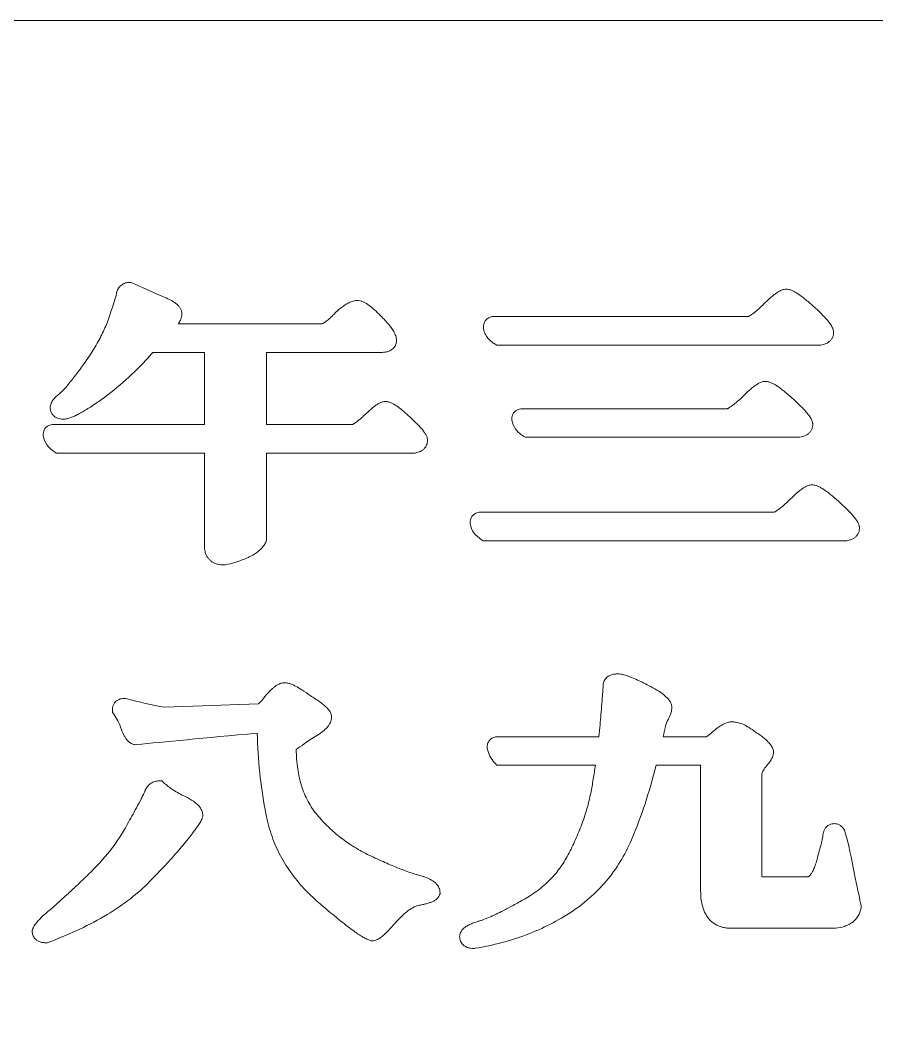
# Model space of a CAD drawing. Header units: millimetres. Extents: x 45 to 165, y 104 to 194.
# Drawn here: x 104.95 to 138.54, y 153.56 to 193.52 of the extents above; entities that cross this region are included whole.
import ezdxf

# ---------------------------------------------------------------- set-up
doc = ezdxf.new("R2010")
doc.units = ezdxf.units.MM
doc.header["$MEASUREMENT"] = 0
doc.layers.add('Default', color=7, linetype='Continuous', lineweight=0)
doc.layers.add('Layer 01', color=7, linetype='Continuous', lineweight=0)

msp = doc.modelspace()

# ---------------------------------------------------------------- linework, layer by layer
at = {"layer": 'Default', "color": 18, "lineweight": 5, "true_color": 0x000000}
msp.add_lwpolyline([(45.304, 103.519), (165.304, 103.519), (165.304, 193.519), (45.304, 193.519)], close=True, dxfattribs=at)
at = {"layer": 'Layer 01', "color": 12, "lineweight": 5, "true_color": 0xc80000}
for p, q in [((123.529, 181.906), (133.491, 181.906)), ((111.147, 181.622), (116.78, 181.622)), ((124.641, 178.291), (132.673, 178.291)), ((123.006, 174.234), (134.505, 174.234)), ((110.598, 166.588), (114.287, 166.725)), ((130.166, 165.434), (131.864, 165.434)), ((134.035, 163.992), (134.035, 159.997)), ((134.11, 159.94), (135.835, 159.94))]:
    msp.add_line(p, q, dxfattribs=at)
for points in [[(109.236, 183.248), (109.297, 183.248), (109.353, 183.222)], [(108.726, 182.844), (108.729, 182.863), (108.735, 182.881)], [(118.181, 182.537), (118.192, 182.537), (118.202, 182.537)], [(117.281, 182.028), (117.284, 182.032), (117.288, 182.035)], [(123.115, 181.476), (123.113, 181.49), (123.113, 181.504)], [(119.706, 181.026), (119.709, 181.005), (119.709, 180.983)], [(136.348, 180.791), (136.325, 180.787), (123.633, 180.787), (123.569, 180.825)], [(106.259, 177.675), (112.172, 177.675), (112.172, 180.503), (110.147, 180.503), (109.979, 180.309), (109.977, 180.307)], [(119.113, 180.503), (114.607, 180.503), (114.607, 177.675), (117.971, 177.675)], [(106.482, 178.88), (106.486, 178.883), (106.49, 178.886)], [(106.714, 177.886), (106.691, 177.882), (106.668, 177.882)], [(124.229, 177.847), (124.225, 177.868), (124.225, 177.889)], [(105.847, 177.231), (105.843, 177.252), (105.843, 177.274)], [(135.53, 177.176), (135.507, 177.172), (124.762, 177.172), (124.697, 177.21)], [(112.172, 172.917), (112.172, 176.556), (106.36, 176.556), (106.293, 176.598)], [(120.458, 176.561), (120.432, 176.556), (114.607, 176.556), (114.607, 173.14), (114.592, 173.099)], [(122.593, 173.789), (122.59, 173.811), (122.59, 173.832)], [(137.362, 173.119), (137.339, 173.115), (123.106, 173.115), (123.039, 173.156)], [(112.978, 172.172), (112.955, 172.168), (112.932, 172.168)], [(128.402, 167.897), (128.421, 167.897), (128.439, 167.895)], [(109.023, 166.934), (109.057, 166.934), (109.091, 166.926)], [(114.54, 167.008), (114.547, 167.018), (114.555, 167.028)], [(130.496, 166.655), (130.503, 166.626), (130.503, 166.596)], [(108.613, 166.312), (108.558, 166.381), (108.558, 166.469)], [(117.154, 166.259), (117.158, 166.238), (117.158, 166.217)], [(130.376, 166.132), (130.372, 166.125), (130.368, 166.118)], [(132.83, 166.018), (132.84, 166.018), (132.851, 166.018)], [(108.919, 165.699), (108.916, 165.707), (108.913, 165.714)], [(123.626, 165.432), (123.643, 165.434), (127.637, 165.434), (127.677, 165.8)], [(130.253, 165.839), (130.252, 165.834), (130.251, 165.83)], [(132.077, 165.6), (132.087, 165.61), (132.097, 165.619)], [(109.51, 165.122), (109.469, 165.118), (109.428, 165.126)], [(123.265, 164.966), (123.26, 164.991), (123.26, 165.017)], [(134.479, 164.925), (134.493, 164.885), (134.493, 164.843)], [(127.507, 164.315), (123.633, 164.315), (123.553, 164.407)], [(131.633, 159.397), (131.633, 164.315), (129.889, 164.315)], [(110.397, 163.698), (110.504, 163.698), (110.582, 163.626)], [(109.849, 163.335), (109.855, 163.35), (109.862, 163.365)], [(112.105, 162.349), (112.105, 162.317), (112.097, 162.286)], [(120.77, 159.947), (120.782, 159.944), (120.793, 159.94)], [(121.41, 159.318), (121.41, 159.276), (121.396, 159.236)], [(137.923, 158.814), (137.932, 158.767), (137.923, 158.719)], [(105.418, 157.802), (105.418, 157.841), (105.43, 157.879)], [(122.911, 158.193), (122.915, 158.194), (122.918, 158.195)], [(136.916, 157.923), (136.903, 157.922), (132.851, 157.922)], [(106.064, 157.372), (106.016, 157.354), (105.965, 157.354)], [(118.754, 157.432), (118.715, 157.432), (118.678, 157.443)], [(122.789, 157.136), (122.767, 157.133), (122.744, 157.133)]]:
    msp.add_lwpolyline(points, dxfattribs=at)
for points, knots in [([(108.735, 182.881), (108.752, 182.93), (108.775, 182.978), (108.804, 183.021), (108.834, 183.068), (108.872, 183.109), (108.916, 183.144), (108.962, 183.179), (109.014, 183.206), (109.07, 183.223), (109.123, 183.24), (109.18, 183.248), (109.236, 183.248)], [0, 0, 0, 0, 1, 1, 1, 2, 2, 2, 3, 3, 3, 4, 4, 4, 4]), ([(108.377, 181.733), (108.413, 181.834), (108.448, 181.937), (108.483, 182.039), (108.513, 182.126), (108.542, 182.214), (108.571, 182.301), (108.601, 182.395), (108.63, 182.488), (108.658, 182.582), (108.674, 182.634), (108.688, 182.686), (108.702, 182.739), (108.707, 182.759), (108.712, 182.779), (108.716, 182.799), (108.72, 182.814), (108.723, 182.829), (108.726, 182.844)], [0, 0, 0, 0, 1, 1, 1, 2, 2, 2, 3, 3, 3, 4, 4, 4, 5, 5, 5, 6, 6, 6, 6]), ([(110.469, 182.722), (110.561, 182.687), (110.651, 182.649), (110.739, 182.606), (110.816, 182.57), (110.89, 182.53), (110.961, 182.484), (110.993, 182.463), (111.025, 182.441), (111.055, 182.417), (111.084, 182.394), (111.112, 182.369), (111.137, 182.343), (111.161, 182.318), (111.184, 182.291), (111.203, 182.263), (111.214, 182.247), (111.224, 182.23), (111.234, 182.214), (111.243, 182.196), (111.251, 182.178), (111.259, 182.159), (111.266, 182.14), (111.272, 182.12), (111.277, 182.1), (111.281, 182.079), (111.285, 182.058), (111.286, 182.037), (111.287, 182.026), (111.287, 182.014), (111.287, 182.002), (111.287, 181.985), (111.286, 181.967), (111.284, 181.95), (111.276, 181.884), (111.257, 181.82), (111.229, 181.76), (111.206, 181.711), (111.178, 181.665), (111.147, 181.622)], [0, 0, 0, 0, 1, 1, 1, 2, 2, 2, 3, 3, 3, 4, 4, 4, 5, 5, 5, 6, 6, 6, 7, 7, 7, 8, 8, 8, 9, 9, 9, 10, 10, 10, 11, 11, 11, 12, 12, 12, 13, 13, 13, 13]), ([(134.066, 182.35), (134.167, 182.453), (134.271, 182.555), (134.38, 182.651), (134.425, 182.69), (134.471, 182.729), (134.519, 182.766), (134.561, 182.799), (134.604, 182.83), (134.649, 182.859), (134.686, 182.882), (134.725, 182.904), (134.765, 182.923), (134.787, 182.933), (134.809, 182.943), (134.833, 182.951), (134.857, 182.959), (134.882, 182.966), (134.907, 182.971), (134.936, 182.977), (134.964, 182.979), (134.993, 182.979)], [0, 0, 0, 0, 1, 1, 1, 2, 2, 2, 3, 3, 3, 4, 4, 4, 5, 5, 5, 6, 6, 6, 7, 7, 7, 7]), ([(134.993, 182.979), (135.017, 182.979), (135.042, 182.977), (135.066, 182.974), (135.088, 182.97), (135.109, 182.965), (135.131, 182.959), (135.171, 182.947), (135.21, 182.932), (135.248, 182.914), (135.287, 182.895), (135.326, 182.874), (135.363, 182.852), (135.404, 182.827), (135.445, 182.801), (135.484, 182.773), (135.529, 182.742), (135.573, 182.71), (135.617, 182.677), (135.666, 182.64), (135.714, 182.602), (135.762, 182.563), (135.875, 182.471), (135.985, 182.375), (136.093, 182.278)], [0, 0, 0, 0, 1, 1, 1, 2, 2, 2, 3, 3, 3, 4, 4, 4, 5, 5, 5, 6, 6, 6, 7, 7, 7, 8, 8, 8, 8]), ([(117.288, 182.035), (117.344, 182.089), (117.4, 182.141), (117.46, 182.191), (117.513, 182.237), (117.567, 182.28), (117.624, 182.32), (117.668, 182.351), (117.712, 182.38), (117.758, 182.407), (117.785, 182.422), (117.811, 182.437), (117.839, 182.45), (117.892, 182.476), (117.947, 182.497), (118.004, 182.513), (118.062, 182.528), (118.121, 182.537), (118.181, 182.537)], [0, 0, 0, 0, 1, 1, 1, 2, 2, 2, 3, 3, 3, 4, 4, 4, 5, 5, 5, 6, 6, 6, 6]), ([(118.202, 182.537), (118.242, 182.534), (118.282, 182.525), (118.321, 182.513), (118.357, 182.502), (118.393, 182.487), (118.426, 182.471), (118.498, 182.436), (118.564, 182.393), (118.627, 182.346), (118.701, 182.291), (118.772, 182.231), (118.84, 182.169), (118.922, 182.095), (119, 182.017), (119.078, 181.938)], [0, 0, 0, 0, 1, 1, 1, 2, 2, 2, 3, 3, 3, 4, 4, 4, 5, 5, 5, 5]), ([(133.491, 181.906), (133.503, 181.91), (133.514, 181.915), (133.525, 181.921), (133.535, 181.926), (133.545, 181.931), (133.555, 181.937), (133.57, 181.946), (133.585, 181.955), (133.599, 181.964), (133.617, 181.976), (133.635, 181.988), (133.652, 182), (133.687, 182.025), (133.72, 182.051), (133.754, 182.077), (133.803, 182.116), (133.851, 182.157), (133.898, 182.198), (133.955, 182.248), (134.011, 182.298), (134.066, 182.35)], [0, 0, 0, 0, 1, 1, 1, 2, 2, 2, 3, 3, 3, 4, 4, 4, 5, 5, 5, 6, 6, 6, 7, 7, 7, 7]), ([(136.093, 182.278), (136.165, 182.211), (136.237, 182.144), (136.307, 182.075), (136.357, 182.026), (136.407, 181.977), (136.455, 181.926), (136.497, 181.882), (136.539, 181.837), (136.579, 181.791), (136.614, 181.751), (136.648, 181.71), (136.68, 181.668), (136.709, 181.63), (136.736, 181.592), (136.76, 181.551), (136.774, 181.529), (136.787, 181.505), (136.798, 181.482), (136.808, 181.461), (136.817, 181.44), (136.824, 181.419), (136.832, 181.396), (136.838, 181.372), (136.842, 181.348), (136.845, 181.335), (136.846, 181.322), (136.847, 181.308), (136.848, 181.293), (136.848, 181.277), (136.847, 181.261), (136.846, 181.226), (136.84, 181.19), (136.831, 181.156), (136.826, 181.138), (136.82, 181.12), (136.812, 181.103), (136.805, 181.086), (136.797, 181.069), (136.787, 181.053), (136.768, 181.021), (136.745, 180.991), (136.719, 180.965), (136.694, 180.939), (136.666, 180.916), (136.636, 180.896), (136.607, 180.877), (136.576, 180.861), (136.544, 180.847), (136.481, 180.82), (136.415, 180.803), (136.348, 180.791)], [0, 0, 0, 0, 1, 1, 1, 2, 2, 2, 3, 3, 3, 4, 4, 4, 5, 5, 5, 6, 6, 6, 7, 7, 7, 8, 8, 8, 9, 9, 9, 10, 10, 10, 11, 11, 11, 12, 12, 12, 13, 13, 13, 14, 14, 14, 15, 15, 15, 16, 16, 16, 17, 17, 17, 17]), ([(116.78, 181.622), (116.792, 181.626), (116.802, 181.631), (116.813, 181.637), (116.836, 181.648), (116.859, 181.662), (116.881, 181.676), (116.929, 181.707), (116.974, 181.743), (117.018, 181.779), (117.061, 181.815), (117.102, 181.852), (117.142, 181.89), (117.189, 181.935), (117.236, 181.981), (117.281, 182.028)], [0, 0, 0, 0, 1, 1, 1, 2, 2, 2, 3, 3, 3, 4, 4, 4, 5, 5, 5, 5]), ([(119.078, 181.938), (119.14, 181.877), (119.201, 181.816), (119.26, 181.753), (119.312, 181.696), (119.364, 181.638), (119.412, 181.578), (119.449, 181.533), (119.484, 181.487), (119.517, 181.439), (119.536, 181.412), (119.554, 181.385), (119.571, 181.357), (119.587, 181.331), (119.602, 181.304), (119.617, 181.276), (119.631, 181.249), (119.644, 181.222), (119.655, 181.194), (119.678, 181.14), (119.696, 181.084), (119.706, 181.026)], [0, 0, 0, 0, 1, 1, 1, 2, 2, 2, 3, 3, 3, 4, 4, 4, 5, 5, 5, 6, 6, 6, 7, 7, 7, 7]), ([(123.113, 181.504), (123.113, 181.54), (123.117, 181.576), (123.125, 181.611), (123.131, 181.637), (123.14, 181.662), (123.151, 181.687), (123.17, 181.727), (123.196, 181.763), (123.228, 181.794), (123.245, 181.81), (123.263, 181.825), (123.282, 181.837), (123.3, 181.849), (123.32, 181.86), (123.34, 181.869), (123.365, 181.88), (123.391, 181.888), (123.418, 181.894), (123.455, 181.902), (123.492, 181.906), (123.529, 181.906)], [0, 0, 0, 0, 1, 1, 1, 2, 2, 2, 3, 3, 3, 4, 4, 4, 5, 5, 5, 6, 6, 6, 7, 7, 7, 7]), ([(106.49, 178.886), (106.5, 178.893), (106.509, 178.901), (106.518, 178.908), (106.531, 178.919), (106.544, 178.931), (106.557, 178.942), (106.572, 178.957), (106.588, 178.972), (106.603, 178.988), (106.638, 179.023), (106.671, 179.059), (106.704, 179.096), (106.761, 179.16), (106.815, 179.226), (106.869, 179.292), (106.924, 179.36), (106.979, 179.428), (107.032, 179.498), (107.095, 179.578), (107.156, 179.66), (107.217, 179.742), (107.251, 179.787), (107.284, 179.833), (107.317, 179.878), (107.367, 179.946), (107.416, 180.013), (107.465, 180.082), (107.597, 180.268), (107.724, 180.459), (107.842, 180.654), (107.951, 180.834), (108.053, 181.017), (108.146, 181.205), (108.231, 181.377), (108.309, 181.553), (108.377, 181.733)], [0, 0, 0, 0, 1, 1, 1, 2, 2, 2, 3, 3, 3, 4, 4, 4, 5, 5, 5, 6, 6, 6, 7, 7, 7, 8, 8, 8, 9, 9, 9, 10, 10, 10, 11, 11, 11, 12, 12, 12, 12]), ([(123.569, 180.825), (123.523, 180.852), (123.479, 180.882), (123.437, 180.915), (123.396, 180.948), (123.358, 180.983), (123.323, 181.021), (123.277, 181.072), (123.237, 181.127), (123.205, 181.187), (123.18, 181.232), (123.161, 181.279), (123.146, 181.327), (123.131, 181.376), (123.12, 181.426), (123.115, 181.476)], [0, 0, 0, 0, 1, 1, 1, 2, 2, 2, 3, 3, 3, 4, 4, 4, 5, 5, 5, 5]), ([(119.709, 180.983), (119.709, 180.958), (119.707, 180.932), (119.703, 180.906), (119.699, 180.879), (119.693, 180.853), (119.684, 180.827), (119.675, 180.8), (119.663, 180.775), (119.649, 180.75), (119.635, 180.725), (119.618, 180.702), (119.599, 180.68), (119.58, 180.659), (119.558, 180.639), (119.536, 180.622), (119.5, 180.594), (119.459, 180.572), (119.417, 180.554), (119.393, 180.545), (119.368, 180.536), (119.343, 180.53), (119.318, 180.523), (119.293, 180.518), (119.267, 180.514), (119.217, 180.506), (119.165, 180.503), (119.113, 180.503)], [0, 0, 0, 0, 1, 1, 1, 2, 2, 2, 3, 3, 3, 4, 4, 4, 5, 5, 5, 6, 6, 6, 7, 7, 7, 8, 8, 8, 9, 9, 9, 9]), ([(109.977, 180.307), (109.694, 179.997), (109.397, 179.7), (109.083, 179.42), (108.782, 179.15), (108.466, 178.896), (108.136, 178.659), (107.992, 178.556), (107.844, 178.456), (107.695, 178.359), (107.63, 178.317), (107.565, 178.275), (107.498, 178.235), (107.439, 178.199), (107.378, 178.164), (107.317, 178.13), (107.262, 178.1), (107.207, 178.07), (107.151, 178.042), (107.1, 178.018), (107.049, 177.994), (106.997, 177.972), (106.95, 177.953), (106.902, 177.935), (106.853, 177.92), (106.808, 177.906), (106.761, 177.894), (106.714, 177.886)], [0, 0, 0, 0, 1, 1, 1, 2, 2, 2, 3, 3, 3, 4, 4, 4, 5, 5, 5, 6, 6, 6, 7, 7, 7, 8, 8, 8, 9, 9, 9, 9]), ([(133.248, 178.735), (133.349, 178.838), (133.453, 178.94), (133.562, 179.036), (133.607, 179.075), (133.654, 179.114), (133.701, 179.151), (133.743, 179.184), (133.787, 179.215), (133.831, 179.244), (133.869, 179.267), (133.907, 179.289), (133.947, 179.308), (133.969, 179.318), (133.992, 179.328), (134.015, 179.336), (134.039, 179.344), (134.064, 179.351), (134.09, 179.356), (134.118, 179.361), (134.146, 179.364), (134.175, 179.364)], [0, 0, 0, 0, 1, 1, 1, 2, 2, 2, 3, 3, 3, 4, 4, 4, 5, 5, 5, 6, 6, 6, 7, 7, 7, 7]), ([(134.175, 179.364), (134.2, 179.364), (134.224, 179.362), (134.248, 179.358), (134.27, 179.355), (134.292, 179.35), (134.313, 179.344), (134.353, 179.332), (134.392, 179.316), (134.43, 179.299), (134.47, 179.28), (134.508, 179.259), (134.545, 179.237), (134.587, 179.212), (134.627, 179.185), (134.667, 179.158), (134.712, 179.127), (134.756, 179.095), (134.799, 179.062), (134.848, 179.025), (134.896, 178.986), (134.944, 178.948), (135.057, 178.855), (135.167, 178.76), (135.275, 178.662)], [0, 0, 0, 0, 1, 1, 1, 2, 2, 2, 3, 3, 3, 4, 4, 4, 5, 5, 5, 6, 6, 6, 7, 7, 7, 8, 8, 8, 8]), ([(106.668, 177.882), (106.634, 177.882), (106.599, 177.884), (106.565, 177.888), (106.53, 177.892), (106.496, 177.898), (106.462, 177.907), (106.427, 177.916), (106.392, 177.929), (106.36, 177.945), (106.333, 177.958), (106.307, 177.974), (106.283, 177.993), (106.251, 178.018), (106.223, 178.047), (106.199, 178.08), (106.176, 178.112), (106.157, 178.149), (106.144, 178.186), (106.132, 178.222), (106.125, 178.259), (106.123, 178.296), (106.121, 178.319), (106.121, 178.343), (106.123, 178.366), (106.126, 178.399), (106.132, 178.431), (106.142, 178.463), (106.152, 178.493), (106.164, 178.521), (106.179, 178.549), (106.193, 178.576), (106.209, 178.601), (106.226, 178.626), (106.258, 178.67), (106.294, 178.711), (106.332, 178.749), (106.379, 178.796), (106.43, 178.839), (106.482, 178.88)], [0, 0, 0, 0, 1, 1, 1, 2, 2, 2, 3, 3, 3, 4, 4, 4, 5, 5, 5, 6, 6, 6, 7, 7, 7, 8, 8, 8, 9, 9, 9, 10, 10, 10, 11, 11, 11, 12, 12, 12, 13, 13, 13, 13]), ([(132.673, 178.291), (132.685, 178.295), (132.696, 178.3), (132.707, 178.306), (132.717, 178.311), (132.727, 178.316), (132.737, 178.322), (132.752, 178.33), (132.767, 178.34), (132.782, 178.349), (132.799, 178.361), (132.817, 178.373), (132.834, 178.385), (132.869, 178.41), (132.903, 178.435), (132.936, 178.462), (132.985, 178.501), (133.033, 178.542), (133.081, 178.583), (133.137, 178.633), (133.193, 178.683), (133.248, 178.735)], [0, 0, 0, 0, 1, 1, 1, 2, 2, 2, 3, 3, 3, 4, 4, 4, 5, 5, 5, 6, 6, 6, 7, 7, 7, 7]), ([(135.275, 178.662), (135.348, 178.596), (135.419, 178.529), (135.489, 178.46), (135.54, 178.411), (135.589, 178.362), (135.637, 178.311), (135.68, 178.267), (135.721, 178.222), (135.761, 178.176), (135.797, 178.136), (135.831, 178.095), (135.863, 178.053), (135.891, 178.015), (135.918, 177.976), (135.943, 177.936), (135.956, 177.913), (135.969, 177.89), (135.98, 177.866), (135.99, 177.846), (135.999, 177.825), (136.006, 177.804), (136.014, 177.781), (136.021, 177.757), (136.025, 177.733), (136.027, 177.72), (136.029, 177.706), (136.03, 177.693), (136.031, 177.677), (136.031, 177.662), (136.03, 177.646), (136.028, 177.611), (136.023, 177.575), (136.013, 177.54), (136.008, 177.523), (136.002, 177.505), (135.995, 177.488), (135.987, 177.471), (135.979, 177.454), (135.969, 177.438), (135.951, 177.406), (135.928, 177.376), (135.901, 177.349), (135.876, 177.324), (135.848, 177.301), (135.818, 177.281), (135.789, 177.262), (135.758, 177.246), (135.726, 177.232), (135.664, 177.205), (135.597, 177.187), (135.53, 177.176)], [0, 0, 0, 0, 1, 1, 1, 2, 2, 2, 3, 3, 3, 4, 4, 4, 5, 5, 5, 6, 6, 6, 7, 7, 7, 8, 8, 8, 9, 9, 9, 10, 10, 10, 11, 11, 11, 12, 12, 12, 13, 13, 13, 14, 14, 14, 15, 15, 15, 16, 16, 16, 17, 17, 17, 17]), ([(118.449, 178.041), (118.532, 178.124), (118.617, 178.205), (118.707, 178.282), (118.743, 178.313), (118.78, 178.343), (118.818, 178.373), (118.852, 178.399), (118.887, 178.424), (118.923, 178.448), (118.956, 178.47), (118.991, 178.49), (119.027, 178.508), (119.049, 178.519), (119.072, 178.529), (119.095, 178.538), (119.134, 178.554), (119.175, 178.565), (119.217, 178.571), (119.266, 178.578), (119.317, 178.576), (119.365, 178.566), (119.409, 178.558), (119.452, 178.543), (119.492, 178.525), (119.567, 178.493), (119.637, 178.451), (119.704, 178.405), (119.786, 178.349), (119.864, 178.288), (119.94, 178.224), (120.046, 178.136), (120.148, 178.044), (120.248, 177.95)], [0, 0, 0, 0, 1, 1, 1, 2, 2, 2, 3, 3, 3, 4, 4, 4, 5, 5, 5, 6, 6, 6, 7, 7, 7, 8, 8, 8, 9, 9, 9, 10, 10, 10, 11, 11, 11, 11]), ([(124.225, 177.889), (124.225, 177.925), (124.229, 177.961), (124.237, 177.996), (124.243, 178.022), (124.252, 178.047), (124.263, 178.072), (124.282, 178.112), (124.308, 178.148), (124.34, 178.179), (124.357, 178.195), (124.375, 178.209), (124.394, 178.222), (124.412, 178.234), (124.432, 178.245), (124.452, 178.254), (124.477, 178.265), (124.504, 178.273), (124.53, 178.279), (124.567, 178.287), (124.604, 178.291), (124.641, 178.291)], [0, 0, 0, 0, 1, 1, 1, 2, 2, 2, 3, 3, 3, 4, 4, 4, 5, 5, 5, 6, 6, 6, 7, 7, 7, 7]), ([(117.971, 177.675), (117.98, 177.679), (117.989, 177.683), (117.998, 177.687), (118.006, 177.691), (118.014, 177.695), (118.022, 177.7), (118.035, 177.707), (118.047, 177.715), (118.059, 177.722), (118.104, 177.751), (118.147, 177.783), (118.189, 177.815), (118.23, 177.848), (118.27, 177.881), (118.309, 177.916), (118.357, 177.957), (118.403, 177.999), (118.449, 178.041)], [0, 0, 0, 0, 1, 1, 1, 2, 2, 2, 3, 3, 3, 4, 4, 4, 5, 5, 5, 6, 6, 6, 6]), ([(120.248, 177.95), (120.322, 177.882), (120.396, 177.813), (120.467, 177.743), (120.51, 177.701), (120.551, 177.659), (120.592, 177.616), (120.628, 177.578), (120.663, 177.539), (120.696, 177.499), (120.726, 177.464), (120.755, 177.429), (120.782, 177.392), (120.806, 177.358), (120.829, 177.323), (120.85, 177.287), (120.86, 177.269), (120.869, 177.25), (120.878, 177.231), (120.886, 177.212), (120.894, 177.192), (120.9, 177.172), (120.907, 177.15), (120.913, 177.128), (120.916, 177.105), (120.92, 177.077), (120.92, 177.049), (120.918, 177.021), (120.916, 176.988), (120.911, 176.955), (120.903, 176.923), (120.893, 176.889), (120.881, 176.857), (120.864, 176.827), (120.847, 176.796), (120.827, 176.767), (120.804, 176.741), (120.781, 176.715), (120.755, 176.692), (120.727, 176.671), (120.7, 176.652), (120.671, 176.635), (120.641, 176.62), (120.612, 176.606), (120.582, 176.594), (120.551, 176.585), (120.521, 176.575), (120.489, 176.567), (120.458, 176.561)], [0, 0, 0, 0, 1, 1, 1, 2, 2, 2, 3, 3, 3, 4, 4, 4, 5, 5, 5, 6, 6, 6, 7, 7, 7, 8, 8, 8, 9, 9, 9, 10, 10, 10, 11, 11, 11, 12, 12, 12, 13, 13, 13, 14, 14, 14, 15, 15, 15, 16, 16, 16, 16]), ([(105.843, 177.274), (105.843, 177.309), (105.847, 177.345), (105.855, 177.38), (105.862, 177.406), (105.87, 177.432), (105.882, 177.456), (105.901, 177.496), (105.927, 177.533), (105.959, 177.564), (105.975, 177.579), (105.993, 177.594), (106.012, 177.606), (106.031, 177.619), (106.05, 177.629), (106.07, 177.638), (106.096, 177.649), (106.122, 177.658), (106.149, 177.664), (106.185, 177.672), (106.222, 177.675), (106.259, 177.675)], [0, 0, 0, 0, 1, 1, 1, 2, 2, 2, 3, 3, 3, 4, 4, 4, 5, 5, 5, 6, 6, 6, 7, 7, 7, 7]), ([(135.079, 174.677), (135.181, 174.781), (135.285, 174.882), (135.394, 174.978), (135.439, 175.018), (135.485, 175.057), (135.533, 175.094), (135.575, 175.127), (135.618, 175.158), (135.663, 175.187), (135.7, 175.21), (135.739, 175.232), (135.779, 175.251), (135.801, 175.261), (135.823, 175.271), (135.847, 175.279), (135.871, 175.287), (135.896, 175.294), (135.921, 175.299), (135.949, 175.304), (135.978, 175.307), (136.007, 175.307)], [0, 0, 0, 0, 1, 1, 1, 2, 2, 2, 3, 3, 3, 4, 4, 4, 5, 5, 5, 6, 6, 6, 7, 7, 7, 7]), ([(136.007, 175.307), (136.031, 175.307), (136.056, 175.305), (136.08, 175.301), (136.102, 175.298), (136.123, 175.293), (136.145, 175.286), (136.185, 175.275), (136.224, 175.259), (136.262, 175.241), (136.301, 175.223), (136.339, 175.202), (136.377, 175.18), (136.418, 175.155), (136.459, 175.128), (136.498, 175.101), (136.543, 175.07), (136.587, 175.038), (136.631, 175.005), (136.68, 174.968), (136.728, 174.929), (136.776, 174.89), (136.889, 174.798), (136.998, 174.703), (137.107, 174.605)], [0, 0, 0, 0, 1, 1, 1, 2, 2, 2, 3, 3, 3, 4, 4, 4, 5, 5, 5, 6, 6, 6, 7, 7, 7, 8, 8, 8, 8]), ([(134.505, 174.234), (134.517, 174.238), (134.528, 174.243), (134.539, 174.248), (134.549, 174.253), (134.559, 174.259), (134.569, 174.265), (134.584, 174.273), (134.599, 174.282), (134.613, 174.292), (134.631, 174.303), (134.649, 174.315), (134.666, 174.328), (134.701, 174.352), (134.734, 174.378), (134.768, 174.405), (134.817, 174.444), (134.865, 174.485), (134.912, 174.526), (134.969, 174.575), (135.025, 174.626), (135.079, 174.677)], [0, 0, 0, 0, 1, 1, 1, 2, 2, 2, 3, 3, 3, 4, 4, 4, 5, 5, 5, 6, 6, 6, 7, 7, 7, 7]), ([(137.107, 174.605), (137.179, 174.539), (137.251, 174.471), (137.321, 174.403), (137.371, 174.354), (137.421, 174.304), (137.469, 174.254), (137.511, 174.21), (137.553, 174.165), (137.593, 174.119), (137.628, 174.079), (137.662, 174.038), (137.694, 173.995), (137.723, 173.958), (137.75, 173.919), (137.774, 173.879), (137.788, 173.856), (137.801, 173.833), (137.812, 173.809), (137.822, 173.789), (137.83, 173.768), (137.838, 173.747), (137.846, 173.724), (137.852, 173.7), (137.856, 173.676), (137.859, 173.663), (137.86, 173.649), (137.861, 173.636), (137.862, 173.62), (137.862, 173.605), (137.861, 173.589), (137.86, 173.553), (137.854, 173.518), (137.845, 173.483), (137.84, 173.465), (137.833, 173.448), (137.826, 173.431), (137.819, 173.414), (137.811, 173.397), (137.801, 173.381), (137.782, 173.349), (137.759, 173.319), (137.733, 173.292), (137.708, 173.267), (137.68, 173.244), (137.649, 173.224), (137.621, 173.205), (137.59, 173.188), (137.558, 173.175), (137.495, 173.148), (137.429, 173.13), (137.362, 173.119)], [0, 0, 0, 0, 1, 1, 1, 2, 2, 2, 3, 3, 3, 4, 4, 4, 5, 5, 5, 6, 6, 6, 7, 7, 7, 8, 8, 8, 9, 9, 9, 10, 10, 10, 11, 11, 11, 12, 12, 12, 13, 13, 13, 14, 14, 14, 15, 15, 15, 16, 16, 16, 17, 17, 17, 17]), ([(122.59, 173.832), (122.59, 173.868), (122.593, 173.904), (122.602, 173.939), (122.608, 173.965), (122.617, 173.99), (122.628, 174.014), (122.647, 174.054), (122.673, 174.091), (122.705, 174.122), (122.721, 174.138), (122.739, 174.152), (122.759, 174.165), (122.777, 174.177), (122.796, 174.188), (122.817, 174.197), (122.842, 174.208), (122.868, 174.216), (122.895, 174.222), (122.931, 174.23), (122.968, 174.234), (123.006, 174.234)], [0, 0, 0, 0, 1, 1, 1, 2, 2, 2, 3, 3, 3, 4, 4, 4, 5, 5, 5, 6, 6, 6, 7, 7, 7, 7]), ([(114.592, 173.099), (114.572, 173.046), (114.546, 172.995), (114.516, 172.948), (114.485, 172.9), (114.449, 172.856), (114.409, 172.814), (114.355, 172.757), (114.293, 172.706), (114.229, 172.66), (114.177, 172.622), (114.122, 172.588), (114.066, 172.556), (114.006, 172.522), (113.944, 172.49), (113.881, 172.461)], [0, 0, 0, 0, 1, 1, 1, 2, 2, 2, 3, 3, 3, 4, 4, 4, 5, 5, 5, 5]), ([(112.932, 172.168), (112.855, 172.168), (112.777, 172.175), (112.702, 172.192), (112.653, 172.203), (112.605, 172.219), (112.559, 172.24), (112.524, 172.256), (112.49, 172.275), (112.459, 172.296), (112.427, 172.318), (112.398, 172.342), (112.371, 172.369), (112.344, 172.396), (112.319, 172.425), (112.298, 172.456), (112.277, 172.487), (112.258, 172.52), (112.243, 172.554), (112.222, 172.599), (112.207, 172.646), (112.196, 172.694), (112.179, 172.767), (112.172, 172.842), (112.172, 172.917)], [0, 0, 0, 0, 1, 1, 1, 2, 2, 2, 3, 3, 3, 4, 4, 4, 5, 5, 5, 6, 6, 6, 7, 7, 7, 8, 8, 8, 8]), ([(113.881, 172.461), (113.728, 172.393), (113.573, 172.331), (113.413, 172.28), (113.271, 172.234), (113.126, 172.196), (112.978, 172.172)], [0, 0, 0, 0, 1, 1, 1, 2, 2, 2, 2]), ([(127.806, 167.432), (127.806, 167.458), (127.808, 167.484), (127.813, 167.51), (127.817, 167.537), (127.824, 167.563), (127.833, 167.589), (127.843, 167.615), (127.856, 167.641), (127.871, 167.665), (127.886, 167.69), (127.904, 167.712), (127.924, 167.733), (127.943, 167.754), (127.965, 167.772), (127.988, 167.788), (128.002, 167.799), (128.018, 167.809), (128.034, 167.817), (128.057, 167.83), (128.081, 167.841), (128.105, 167.85), (128.129, 167.859), (128.153, 167.867), (128.178, 167.873), (128.202, 167.879), (128.227, 167.883), (128.251, 167.887), (128.301, 167.894), (128.352, 167.897), (128.402, 167.897)], [0, 0, 0, 0, 1, 1, 1, 2, 2, 2, 3, 3, 3, 4, 4, 4, 5, 5, 5, 6, 6, 6, 7, 7, 7, 8, 8, 8, 9, 9, 9, 10, 10, 10, 10]), ([(128.439, 167.895), (128.499, 167.887), (128.559, 167.874), (128.619, 167.859), (128.684, 167.842), (128.749, 167.822), (128.812, 167.799), (128.909, 167.765), (129.004, 167.726), (129.097, 167.685), (129.266, 167.61), (129.43, 167.527), (129.592, 167.44)], [0, 0, 0, 0, 1, 1, 1, 2, 2, 2, 3, 3, 3, 4, 4, 4, 4]), ([(114.555, 167.028), (114.62, 167.105), (114.689, 167.181), (114.762, 167.252), (114.793, 167.284), (114.826, 167.314), (114.86, 167.343), (114.892, 167.37), (114.925, 167.395), (114.959, 167.419), (114.992, 167.442), (115.026, 167.463), (115.061, 167.481), (115.085, 167.494), (115.11, 167.505), (115.135, 167.514), (115.175, 167.529), (115.216, 167.54), (115.259, 167.546), (115.281, 167.549), (115.304, 167.55), (115.327, 167.55), (115.35, 167.549), (115.373, 167.547), (115.395, 167.544), (115.416, 167.541), (115.437, 167.537), (115.458, 167.531), (115.479, 167.526), (115.499, 167.521), (115.519, 167.514), (115.551, 167.503), (115.582, 167.491), (115.613, 167.478), (115.656, 167.46), (115.698, 167.439), (115.74, 167.418), (115.825, 167.373), (115.908, 167.324), (115.99, 167.272), (116.103, 167.2), (116.214, 167.124), (116.323, 167.046)], [0, 0, 0, 0, 1, 1, 1, 2, 2, 2, 3, 3, 3, 4, 4, 4, 5, 5, 5, 6, 6, 6, 7, 7, 7, 8, 8, 8, 9, 9, 9, 10, 10, 10, 11, 11, 11, 12, 12, 12, 13, 13, 13, 14, 14, 14, 14]), ([(116.323, 167.046), (116.45, 166.966), (116.576, 166.884), (116.697, 166.796), (116.748, 166.759), (116.797, 166.721), (116.845, 166.682), (116.887, 166.647), (116.928, 166.611), (116.966, 166.572), (116.998, 166.541), (117.028, 166.507), (117.055, 166.472), (117.07, 166.452), (117.084, 166.432), (117.096, 166.411), (117.109, 166.389), (117.121, 166.366), (117.131, 166.342), (117.141, 166.315), (117.15, 166.288), (117.154, 166.259)], [0, 0, 0, 0, 1, 1, 1, 2, 2, 2, 3, 3, 3, 4, 4, 4, 5, 5, 5, 6, 6, 6, 7, 7, 7, 7]), ([(127.677, 165.8), (127.702, 166.073), (127.726, 166.346), (127.749, 166.62), (127.762, 166.765), (127.774, 166.911), (127.785, 167.057), (127.788, 167.099), (127.791, 167.142), (127.794, 167.184), (127.797, 167.239), (127.801, 167.294), (127.804, 167.349), (127.805, 167.369), (127.806, 167.39), (127.806, 167.411), (127.806, 167.418), (127.806, 167.425), (127.806, 167.432)], [0, 0, 0, 0, 1, 1, 1, 2, 2, 2, 3, 3, 3, 4, 4, 4, 5, 5, 5, 6, 6, 6, 6]), ([(129.592, 167.44), (129.704, 167.385), (129.814, 167.326), (129.921, 167.262), (130.011, 167.207), (130.099, 167.149), (130.181, 167.083), (130.217, 167.054), (130.253, 167.023), (130.287, 166.99), (130.319, 166.959), (130.349, 166.926), (130.376, 166.891), (130.403, 166.856), (130.427, 166.819), (130.448, 166.781), (130.469, 166.741), (130.485, 166.699), (130.496, 166.655)], [0, 0, 0, 0, 1, 1, 1, 2, 2, 2, 3, 3, 3, 4, 4, 4, 5, 5, 5, 6, 6, 6, 6]), ([(108.558, 166.469), (108.558, 166.504), (108.561, 166.538), (108.567, 166.572), (108.57, 166.59), (108.574, 166.607), (108.579, 166.625), (108.584, 166.643), (108.591, 166.661), (108.598, 166.678), (108.614, 166.715), (108.636, 166.749), (108.662, 166.78), (108.678, 166.8), (108.696, 166.818), (108.716, 166.834), (108.732, 166.847), (108.75, 166.859), (108.768, 166.87), (108.786, 166.88), (108.804, 166.889), (108.823, 166.897), (108.852, 166.909), (108.883, 166.918), (108.914, 166.924), (108.95, 166.931), (108.986, 166.934), (109.023, 166.934)], [0, 0, 0, 0, 1, 1, 1, 2, 2, 2, 3, 3, 3, 4, 4, 4, 5, 5, 5, 6, 6, 6, 7, 7, 7, 8, 8, 8, 9, 9, 9, 9]), ([(117.158, 166.217), (117.158, 166.173), (117.152, 166.13), (117.142, 166.088), (117.131, 166.046), (117.116, 166.006), (117.097, 165.967), (117.078, 165.93), (117.056, 165.894), (117.031, 165.86), (117.006, 165.825), (116.978, 165.792), (116.948, 165.761), (116.885, 165.694), (116.813, 165.635), (116.738, 165.58), (116.654, 165.519), (116.566, 165.464), (116.475, 165.412)], [0, 0, 0, 0, 1, 1, 1, 2, 2, 2, 3, 3, 3, 4, 4, 4, 5, 5, 5, 6, 6, 6, 6]), ([(132.097, 165.619), (132.143, 165.66), (132.19, 165.699), (132.239, 165.737), (132.283, 165.771), (132.328, 165.804), (132.374, 165.835), (132.431, 165.873), (132.489, 165.908), (132.551, 165.937), (132.594, 165.958), (132.639, 165.976), (132.686, 165.99), (132.733, 166.004), (132.781, 166.014), (132.83, 166.018)], [0, 0, 0, 0, 1, 1, 1, 2, 2, 2, 3, 3, 3, 4, 4, 4, 5, 5, 5, 5]), ([(132.851, 166.018), (132.91, 166.018), (132.97, 166.012), (133.028, 166.001), (133.088, 165.99), (133.147, 165.974), (133.204, 165.954), (133.283, 165.926), (133.36, 165.891), (133.434, 165.851), (133.492, 165.819), (133.549, 165.784), (133.605, 165.747), (133.664, 165.707), (133.722, 165.665), (133.778, 165.621)], [0, 0, 0, 0, 1, 1, 1, 2, 2, 2, 3, 3, 3, 4, 4, 4, 5, 5, 5, 5]), ([(109.428, 165.126), (109.384, 165.134), (109.34, 165.15), (109.3, 165.171), (109.282, 165.181), (109.264, 165.192), (109.246, 165.205), (109.217, 165.225), (109.19, 165.249), (109.165, 165.275), (109.138, 165.303), (109.113, 165.333), (109.091, 165.364), (109.068, 165.396), (109.047, 165.429), (109.028, 165.464), (108.985, 165.539), (108.95, 165.619), (108.919, 165.699)], [0, 0, 0, 0, 1, 1, 1, 2, 2, 2, 3, 3, 3, 4, 4, 4, 5, 5, 5, 6, 6, 6, 6]), ([(118.678, 157.443), (118.629, 157.457), (118.582, 157.476), (118.536, 157.497), (118.485, 157.521), (118.436, 157.548), (118.388, 157.577), (118.348, 157.6), (118.309, 157.624), (118.27, 157.649), (118.208, 157.689), (118.147, 157.73), (118.087, 157.773), (118.006, 157.83), (117.927, 157.889), (117.848, 157.948), (117.678, 158.076), (117.512, 158.209), (117.347, 158.343), (117.143, 158.511), (116.941, 158.681), (116.74, 158.853), (116.683, 158.901), (116.627, 158.95), (116.571, 159), (116.514, 159.05), (116.458, 159.101), (116.403, 159.153), (116.295, 159.255), (116.19, 159.36), (116.088, 159.468), (115.891, 159.678), (115.708, 159.901), (115.542, 160.135), (115.38, 160.363), (115.235, 160.602), (115.108, 160.85), (114.983, 161.097), (114.876, 161.352), (114.789, 161.613), (114.745, 161.744), (114.706, 161.877), (114.672, 162.011), (114.654, 162.085), (114.637, 162.159), (114.621, 162.233), (114.596, 162.348), (114.572, 162.462), (114.551, 162.577), (114.459, 163.055), (114.39, 163.536), (114.34, 164.02), (114.286, 164.535), (114.254, 165.052), (114.239, 165.57)], [0, 0, 0, 0, 1, 1, 1, 2, 2, 2, 3, 3, 3, 4, 4, 4, 5, 5, 5, 6, 6, 6, 7, 7, 7, 8, 8, 8, 9, 9, 9, 10, 10, 10, 11, 11, 11, 12, 12, 12, 13, 13, 13, 14, 14, 14, 15, 15, 15, 16, 16, 16, 17, 17, 17, 18, 18, 18, 18]), ([(133.778, 165.621), (133.842, 165.581), (133.904, 165.539), (133.966, 165.495), (134.021, 165.456), (134.075, 165.415), (134.127, 165.372), (134.166, 165.339), (134.205, 165.305), (134.241, 165.269), (134.263, 165.248), (134.283, 165.227), (134.303, 165.205), (134.322, 165.184), (134.34, 165.163), (134.358, 165.14), (134.375, 165.118), (134.391, 165.096), (134.406, 165.073), (134.436, 165.026), (134.461, 164.977), (134.479, 164.925)], [0, 0, 0, 0, 1, 1, 1, 2, 2, 2, 3, 3, 3, 4, 4, 4, 5, 5, 5, 6, 6, 6, 7, 7, 7, 7]), ([(123.26, 165.017), (123.26, 165.062), (123.266, 165.108), (123.279, 165.151), (123.293, 165.201), (123.318, 165.249), (123.352, 165.289), (123.37, 165.311), (123.39, 165.33), (123.412, 165.348), (123.434, 165.364), (123.457, 165.379), (123.482, 165.391), (123.527, 165.413), (123.576, 165.426), (123.626, 165.432)], [0, 0, 0, 0, 1, 1, 1, 2, 2, 2, 3, 3, 3, 4, 4, 4, 5, 5, 5, 5]), ([(115.769, 164.926), (115.773, 164.675), (115.792, 164.425), (115.829, 164.176), (115.862, 163.952), (115.91, 163.73), (115.977, 163.513), (116.044, 163.3), (116.128, 163.092), (116.234, 162.895), (116.285, 162.801), (116.34, 162.71), (116.4, 162.621), (116.459, 162.534), (116.523, 162.451), (116.591, 162.37)], [0, 0, 0, 0, 1, 1, 1, 2, 2, 2, 3, 3, 3, 4, 4, 4, 5, 5, 5, 5]), ([(134.493, 164.843), (134.493, 164.805), (134.489, 164.766), (134.48, 164.728), (134.472, 164.692), (134.46, 164.656), (134.446, 164.621), (134.427, 164.575), (134.403, 164.531), (134.375, 164.49), (134.333, 164.424), (134.283, 164.364), (134.229, 164.307)], [0, 0, 0, 0, 1, 1, 1, 2, 2, 2, 3, 3, 3, 4, 4, 4, 4]), ([(126.476, 160.884), (126.575, 161.078), (126.669, 161.275), (126.757, 161.474), (126.844, 161.673), (126.926, 161.875), (127, 162.079), (127.033, 162.172), (127.065, 162.266), (127.096, 162.36), (127.126, 162.454), (127.155, 162.548), (127.182, 162.643), (127.209, 162.738), (127.234, 162.834), (127.257, 162.93), (127.28, 163.025), (127.301, 163.122), (127.321, 163.219), (127.339, 163.31), (127.356, 163.401), (127.373, 163.492), (127.389, 163.583), (127.405, 163.674), (127.421, 163.766), (127.452, 163.949), (127.48, 164.132), (127.507, 164.315)], [0, 0, 0, 0, 1, 1, 1, 2, 2, 2, 3, 3, 3, 4, 4, 4, 5, 5, 5, 6, 6, 6, 7, 7, 7, 8, 8, 8, 9, 9, 9, 9]), ([(109.862, 163.365), (109.887, 163.412), (109.916, 163.457), (109.951, 163.498), (109.987, 163.54), (110.029, 163.577), (110.076, 163.607), (110.124, 163.637), (110.176, 163.661), (110.231, 163.676), (110.285, 163.691), (110.341, 163.698), (110.397, 163.698)], [0, 0, 0, 0, 1, 1, 1, 2, 2, 2, 3, 3, 3, 4, 4, 4, 4]), ([(110.582, 163.626), (110.635, 163.577), (110.691, 163.531), (110.749, 163.487), (110.812, 163.438), (110.877, 163.393), (110.944, 163.35), (111.095, 163.251), (111.255, 163.164), (111.418, 163.086)], [0, 0, 0, 0, 1, 1, 1, 2, 2, 2, 3, 3, 3, 3]), ([(109.146, 161.997), (109.266, 162.211), (109.385, 162.426), (109.502, 162.642), (109.566, 162.76), (109.63, 162.879), (109.691, 162.999), (109.72, 163.057), (109.749, 163.114), (109.777, 163.173), (109.797, 163.213), (109.816, 163.254), (109.833, 163.295), (109.839, 163.309), (109.844, 163.322), (109.849, 163.335)], [0, 0, 0, 0, 1, 1, 1, 2, 2, 2, 3, 3, 3, 4, 4, 4, 5, 5, 5, 5]), ([(111.418, 163.086), (111.529, 163.03), (111.637, 162.97), (111.738, 162.9), (111.782, 162.869), (111.825, 162.836), (111.865, 162.801), (111.904, 162.767), (111.939, 162.731), (111.971, 162.691), (112, 162.656), (112.026, 162.618), (112.047, 162.578), (112.059, 162.555), (112.069, 162.531), (112.077, 162.507), (112.095, 162.456), (112.105, 162.402), (112.105, 162.349)], [0, 0, 0, 0, 1, 1, 1, 2, 2, 2, 3, 3, 3, 4, 4, 4, 5, 5, 5, 6, 6, 6, 6]), ([(116.591, 162.37), (116.729, 162.205), (116.875, 162.046), (117.031, 161.896), (117.185, 161.747), (117.349, 161.606), (117.519, 161.474), (117.605, 161.407), (117.693, 161.343), (117.783, 161.281), (117.872, 161.219), (117.964, 161.16), (118.057, 161.103), (118.152, 161.044), (118.248, 160.988), (118.346, 160.934), (118.445, 160.881), (118.544, 160.83), (118.645, 160.781), (118.745, 160.733), (118.845, 160.685), (118.946, 160.639), (119.048, 160.592), (119.149, 160.546), (119.251, 160.501), (119.343, 160.461), (119.435, 160.421), (119.528, 160.382), (119.621, 160.343), (119.714, 160.306), (119.808, 160.269), (119.975, 160.203), (120.144, 160.141), (120.314, 160.084), (120.465, 160.034), (120.617, 159.988), (120.77, 159.947)], [0, 0, 0, 0, 1, 1, 1, 2, 2, 2, 3, 3, 3, 4, 4, 4, 5, 5, 5, 6, 6, 6, 7, 7, 7, 8, 8, 8, 9, 9, 9, 10, 10, 10, 11, 11, 11, 12, 12, 12, 12]), ([(107.624, 160.039), (107.933, 160.332), (108.221, 160.646), (108.481, 160.981), (108.73, 161.302), (108.953, 161.642), (109.146, 161.997)], [0, 0, 0, 0, 1, 1, 1, 2, 2, 2, 2]), ([(111.922, 161.958), (111.817, 161.801), (111.704, 161.648), (111.588, 161.499), (111.451, 161.323), (111.309, 161.152), (111.163, 160.983), (110.993, 160.785), (110.817, 160.591), (110.639, 160.4), (110.436, 160.182), (110.229, 159.968), (110.02, 159.756)], [0, 0, 0, 0, 1, 1, 1, 2, 2, 2, 3, 3, 3, 4, 4, 4, 4]), ([(136.426, 161.543), (136.431, 161.607), (136.443, 161.67), (136.464, 161.73), (136.477, 161.765), (136.493, 161.798), (136.512, 161.829), (136.525, 161.849), (136.539, 161.869), (136.555, 161.886), (136.584, 161.918), (136.617, 161.946), (136.655, 161.967), (136.692, 161.989), (136.733, 162.005), (136.776, 162.014), (136.823, 162.024), (136.872, 162.027), (136.921, 162.022), (136.961, 162.017), (137.001, 162.007), (137.039, 161.992), (137.058, 161.984), (137.076, 161.975), (137.093, 161.965), (137.11, 161.955), (137.127, 161.943), (137.142, 161.931), (137.157, 161.919), (137.171, 161.906), (137.184, 161.892), (137.197, 161.879), (137.209, 161.865), (137.219, 161.851), (137.24, 161.824), (137.258, 161.794), (137.273, 161.764), (137.3, 161.707), (137.319, 161.647), (137.332, 161.585)], [0, 0, 0, 0, 1, 1, 1, 2, 2, 2, 3, 3, 3, 4, 4, 4, 5, 5, 5, 6, 6, 6, 7, 7, 7, 8, 8, 8, 9, 9, 9, 10, 10, 10, 11, 11, 11, 12, 12, 12, 13, 13, 13, 13]), ([(128.962, 161.495), (128.843, 161.199), (128.702, 160.912), (128.54, 160.636), (128.382, 160.367), (128.203, 160.108), (128.005, 159.864), (127.806, 159.62), (127.589, 159.391), (127.355, 159.179), (127.116, 158.963), (126.861, 158.764), (126.593, 158.584)], [0, 0, 0, 0, 1, 1, 1, 2, 2, 2, 3, 3, 3, 4, 4, 4, 4]), ([(136.173, 160.539), (136.205, 160.654), (136.237, 160.769), (136.268, 160.885), (136.294, 160.98), (136.319, 161.075), (136.343, 161.171), (136.361, 161.243), (136.378, 161.314), (136.394, 161.387), (136.401, 161.415), (136.407, 161.444), (136.413, 161.473), (136.418, 161.496), (136.422, 161.52), (136.426, 161.543)], [0, 0, 0, 0, 1, 1, 1, 2, 2, 2, 3, 3, 3, 4, 4, 4, 5, 5, 5, 5]), ([(124.67, 159.037), (124.869, 159.147), (125.062, 159.27), (125.243, 159.406), (125.418, 159.537), (125.582, 159.68), (125.733, 159.835), (125.883, 159.989), (126.02, 160.153), (126.144, 160.327), (126.269, 160.504), (126.38, 160.691), (126.476, 160.884)], [0, 0, 0, 0, 1, 1, 1, 2, 2, 2, 3, 3, 3, 4, 4, 4, 4]), ([(135.835, 159.94), (135.841, 159.942), (135.847, 159.944), (135.852, 159.947), (135.859, 159.95), (135.865, 159.953), (135.871, 159.957), (135.877, 159.961), (135.883, 159.965), (135.889, 159.97), (135.898, 159.977), (135.906, 159.985), (135.914, 159.994), (135.925, 160.004), (135.934, 160.015), (135.944, 160.026), (135.955, 160.04), (135.965, 160.055), (135.975, 160.069), (135.987, 160.087), (135.998, 160.104), (136.008, 160.122), (136.02, 160.143), (136.031, 160.164), (136.042, 160.186), (136.067, 160.237), (136.089, 160.29), (136.109, 160.343), (136.133, 160.408), (136.154, 160.473), (136.173, 160.539)], [0, 0, 0, 0, 1, 1, 1, 2, 2, 2, 3, 3, 3, 4, 4, 4, 5, 5, 5, 6, 6, 6, 7, 7, 7, 8, 8, 8, 9, 9, 9, 10, 10, 10, 10]), ([(106.132, 158.662), (106.23, 158.745), (106.327, 158.829), (106.423, 158.915), (106.539, 159.019), (106.654, 159.124), (106.769, 159.229), (106.903, 159.353), (107.036, 159.478), (107.169, 159.604), (107.321, 159.748), (107.473, 159.893), (107.624, 160.039)], [0, 0, 0, 0, 1, 1, 1, 2, 2, 2, 3, 3, 3, 4, 4, 4, 4]), ([(120.793, 159.94), (120.889, 159.906), (120.984, 159.865), (121.072, 159.814), (121.112, 159.79), (121.152, 159.764), (121.188, 159.735), (121.206, 159.72), (121.224, 159.705), (121.24, 159.689), (121.257, 159.673), (121.273, 159.656), (121.288, 159.638), (121.332, 159.586), (121.366, 159.527), (121.387, 159.464), (121.402, 159.417), (121.41, 159.367), (121.41, 159.318)], [0, 0, 0, 0, 1, 1, 1, 2, 2, 2, 3, 3, 3, 4, 4, 4, 5, 5, 5, 6, 6, 6, 6]), ([(110.02, 159.756), (109.787, 159.514), (109.534, 159.29), (109.267, 159.083), (108.977, 158.858), (108.671, 158.652), (108.356, 158.462), (108.01, 158.255), (107.653, 158.066), (107.288, 157.892), (106.888, 157.702), (106.478, 157.53), (106.064, 157.372)], [0, 0, 0, 0, 1, 1, 1, 2, 2, 2, 3, 3, 3, 4, 4, 4, 4]), ([(121.396, 159.236), (121.379, 159.186), (121.35, 159.14), (121.314, 159.101), (121.298, 159.084), (121.281, 159.069), (121.263, 159.054), (121.249, 159.043), (121.235, 159.033), (121.22, 159.023), (121.203, 159.012), (121.184, 159.001), (121.166, 158.991), (121.147, 158.981), (121.128, 158.972), (121.108, 158.963), (121.089, 158.954), (121.069, 158.946), (121.049, 158.939), (121.006, 158.922), (120.962, 158.909), (120.918, 158.896), (120.869, 158.882), (120.82, 158.87), (120.771, 158.859), (120.716, 158.847), (120.661, 158.837), (120.606, 158.827)], [0, 0, 0, 0, 1, 1, 1, 2, 2, 2, 3, 3, 3, 4, 4, 4, 5, 5, 5, 6, 6, 6, 7, 7, 7, 8, 8, 8, 9, 9, 9, 9]), ([(132.851, 157.922), (132.793, 157.922), (132.735, 157.925), (132.678, 157.931), (132.622, 157.937), (132.567, 157.946), (132.513, 157.959), (132.46, 157.972), (132.408, 157.988), (132.357, 158.008), (132.327, 158.02), (132.297, 158.033), (132.268, 158.047), (132.172, 158.095), (132.084, 158.158), (132.009, 158.233), (131.964, 158.279), (131.923, 158.328), (131.887, 158.381), (131.856, 158.425), (131.829, 158.472), (131.805, 158.52), (131.78, 158.569), (131.759, 158.62), (131.74, 158.672), (131.721, 158.725), (131.705, 158.78), (131.692, 158.836), (131.678, 158.893), (131.667, 158.952), (131.659, 159.011), (131.64, 159.139), (131.633, 159.268), (131.633, 159.397)], [0, 0, 0, 0, 1, 1, 1, 2, 2, 2, 3, 3, 3, 4, 4, 4, 5, 5, 5, 6, 6, 6, 7, 7, 7, 8, 8, 8, 9, 9, 9, 10, 10, 10, 11, 11, 11, 11]), ([(105.43, 157.879), (105.438, 157.904), (105.448, 157.929), (105.46, 157.954), (105.471, 157.977), (105.484, 158), (105.498, 158.022), (105.512, 158.045), (105.528, 158.067), (105.543, 158.088), (105.56, 158.111), (105.577, 158.133), (105.595, 158.154), (105.614, 158.177), (105.634, 158.2), (105.654, 158.222), (105.691, 158.262), (105.73, 158.302), (105.769, 158.34), (105.823, 158.393), (105.879, 158.444), (105.935, 158.494), (106, 158.551), (106.066, 158.607), (106.132, 158.662)], [0, 0, 0, 0, 1, 1, 1, 2, 2, 2, 3, 3, 3, 4, 4, 4, 5, 5, 5, 6, 6, 6, 7, 7, 7, 8, 8, 8, 8]), ([(120.606, 158.827), (120.535, 158.812), (120.467, 158.787), (120.402, 158.757), (120.323, 158.721), (120.249, 158.676), (120.179, 158.627), (120.093, 158.566), (120.013, 158.499), (119.936, 158.427), (119.846, 158.342), (119.761, 158.252), (119.68, 158.158)], [0, 0, 0, 0, 1, 1, 1, 2, 2, 2, 3, 3, 3, 4, 4, 4, 4]), ([(122.918, 158.195), (122.95, 158.203), (122.981, 158.212), (123.011, 158.222), (123.048, 158.234), (123.085, 158.247), (123.121, 158.261), (123.21, 158.294), (123.298, 158.33), (123.385, 158.369), (123.437, 158.392), (123.488, 158.415), (123.539, 158.439), (123.636, 158.485), (123.731, 158.532), (123.826, 158.58), (123.959, 158.647), (124.09, 158.717), (124.221, 158.787), (124.371, 158.869), (124.521, 158.953), (124.67, 159.037)], [0, 0, 0, 0, 1, 1, 1, 2, 2, 2, 3, 3, 3, 4, 4, 4, 5, 5, 5, 6, 6, 6, 7, 7, 7, 7]), ([(137.923, 158.719), (137.913, 158.664), (137.898, 158.609), (137.878, 158.556), (137.859, 158.504), (137.836, 158.453), (137.807, 158.405), (137.75, 158.309), (137.674, 158.223), (137.584, 158.155), (137.538, 158.121), (137.49, 158.09), (137.439, 158.064), (137.387, 158.038), (137.333, 158.015), (137.278, 157.997), (137.161, 157.957), (137.039, 157.935), (136.916, 157.923)], [0, 0, 0, 0, 1, 1, 1, 2, 2, 2, 3, 3, 3, 4, 4, 4, 5, 5, 5, 6, 6, 6, 6]), ([(126.593, 158.584), (126.319, 158.401), (126.034, 158.234), (125.74, 158.084), (125.442, 157.931), (125.135, 157.795), (124.821, 157.676), (124.5, 157.553), (124.171, 157.448), (123.837, 157.36), (123.492, 157.268), (123.142, 157.194), (122.789, 157.136)], [0, 0, 0, 0, 1, 1, 1, 2, 2, 2, 3, 3, 3, 4, 4, 4, 4]), ([(119.68, 158.158), (119.579, 158.04), (119.475, 157.923), (119.366, 157.812), (119.322, 157.767), (119.277, 157.723), (119.23, 157.681), (119.19, 157.644), (119.148, 157.609), (119.104, 157.576), (119.069, 157.549), (119.032, 157.524), (118.993, 157.502), (118.971, 157.49), (118.948, 157.479), (118.925, 157.469), (118.9, 157.459), (118.874, 157.45), (118.848, 157.444), (118.817, 157.436), (118.785, 157.432), (118.754, 157.432)], [0, 0, 0, 0, 1, 1, 1, 2, 2, 2, 3, 3, 3, 4, 4, 4, 5, 5, 5, 6, 6, 6, 7, 7, 7, 7]), ([(122.744, 157.133), (122.7, 157.133), (122.655, 157.135), (122.612, 157.141), (122.567, 157.148), (122.523, 157.158), (122.481, 157.174), (122.459, 157.182), (122.437, 157.191), (122.417, 157.202), (122.397, 157.212), (122.378, 157.224), (122.36, 157.237), (122.34, 157.252), (122.321, 157.268), (122.303, 157.286), (122.285, 157.304), (122.269, 157.324), (122.255, 157.345), (122.241, 157.366), (122.228, 157.388), (122.218, 157.411), (122.199, 157.455), (122.188, 157.501), (122.183, 157.549), (122.182, 157.56), (122.181, 157.571), (122.181, 157.582), (122.181, 157.596), (122.181, 157.609), (122.182, 157.623), (122.184, 157.654), (122.19, 157.685), (122.199, 157.714), (122.208, 157.743), (122.22, 157.77), (122.235, 157.796), (122.254, 157.829), (122.277, 157.859), (122.303, 157.887), (122.339, 157.925), (122.38, 157.958), (122.423, 157.987), (122.468, 158.016), (122.515, 158.042), (122.563, 158.065), (122.616, 158.09), (122.67, 158.112), (122.725, 158.132), (122.786, 158.154), (122.848, 158.174), (122.911, 158.193)], [0, 0, 0, 0, 1, 1, 1, 2, 2, 2, 3, 3, 3, 4, 4, 4, 5, 5, 5, 6, 6, 6, 7, 7, 7, 8, 8, 8, 9, 9, 9, 10, 10, 10, 11, 11, 11, 12, 12, 12, 13, 13, 13, 14, 14, 14, 15, 15, 15, 16, 16, 16, 17, 17, 17, 17]), ([(105.965, 157.354), (105.919, 157.354), (105.873, 157.356), (105.827, 157.364), (105.78, 157.371), (105.734, 157.383), (105.69, 157.401), (105.667, 157.41), (105.645, 157.421), (105.623, 157.434), (105.608, 157.443), (105.594, 157.453), (105.58, 157.464), (105.559, 157.48), (105.539, 157.499), (105.521, 157.519), (105.503, 157.539), (105.487, 157.562), (105.474, 157.585), (105.461, 157.608), (105.45, 157.632), (105.441, 157.657), (105.425, 157.704), (105.418, 157.753), (105.418, 157.802)], [0, 0, 0, 0, 1, 1, 1, 2, 2, 2, 3, 3, 3, 4, 4, 4, 5, 5, 5, 6, 6, 6, 7, 7, 7, 8, 8, 8, 8])]:
    msp.add_open_spline(points, degree=3, knots=knots, dxfattribs=at)
for points in [[(109.353, 183.222), (109.686, 183.066), (110.059, 182.899), (110.469, 182.722)], [(124.386, 177.481), (124.305, 177.589), (124.251, 177.715), (124.229, 177.847)], [(124.697, 177.21), (124.574, 177.283), (124.468, 177.372), (124.386, 177.481)], [(105.997, 176.87), (105.92, 176.977), (105.869, 177.101), (105.847, 177.231)], [(106.293, 176.598), (106.175, 176.672), (106.074, 176.762), (105.997, 176.87)], [(122.743, 173.428), (122.667, 173.536), (122.616, 173.66), (122.593, 173.789)], [(123.039, 173.156), (122.922, 173.23), (122.82, 173.321), (122.743, 173.428)], [(109.091, 166.926), (109.62, 166.793), (110.122, 166.68), (110.598, 166.588)], [(114.287, 166.725), (114.378, 166.803), (114.463, 166.896), (114.54, 167.008)], [(108.913, 165.714), (108.833, 165.965), (108.731, 166.163), (108.613, 166.312)], [(130.469, 166.362), (130.447, 166.284), (130.416, 166.208), (130.376, 166.132)], [(130.503, 166.596), (130.503, 166.517), (130.491, 166.439), (130.469, 166.362)], [(130.368, 166.118), (130.304, 166.012), (130.268, 165.918), (130.253, 165.839)], [(114.239, 165.57), (112.148, 165.382), (110.571, 165.233), (109.51, 165.122)], [(130.251, 165.83), (130.221, 165.696), (130.193, 165.565), (130.166, 165.434)], [(131.864, 165.434), (131.955, 165.487), (132.025, 165.543), (132.077, 165.6)], [(116.475, 165.412), (116.188, 165.23), (115.952, 165.067), (115.769, 164.926)], [(123.37, 164.672), (123.322, 164.766), (123.286, 164.864), (123.265, 164.966)], [(123.553, 164.407), (123.48, 164.49), (123.419, 164.578), (123.37, 164.672)], [(129.889, 164.315), (129.616, 163.242), (129.308, 162.303), (128.962, 161.495)], [(134.229, 164.307), (134.169, 164.241), (134.124, 164.179), (134.092, 164.122)], [(134.092, 164.122), (134.064, 164.074), (134.046, 164.031), (134.035, 163.992)], [(112.097, 162.286), (112.08, 162.223), (112.056, 162.162), (112.024, 162.105)], [(112.024, 162.105), (111.995, 162.053), (111.961, 162.004), (111.922, 161.958)], [(137.332, 161.585), (137.485, 160.994), (137.606, 160.433), (137.694, 159.902)], [(134.035, 159.997), (134.035, 159.977), (134.037, 159.963), (134.039, 159.954)], [(134.039, 159.954), (134.039, 159.952), (134.04, 159.95), (134.04, 159.948)], [(134.04, 159.948), (134.043, 159.947), (134.046, 159.946), (134.051, 159.945)], [(134.051, 159.945), (134.063, 159.943), (134.083, 159.94), (134.11, 159.94)], [(137.694, 159.902), (137.802, 159.399), (137.878, 159.037), (137.923, 158.814)]]:
    msp.add_open_spline(points, degree=3, dxfattribs=at)

doc.saveas('drawing.dxf')
